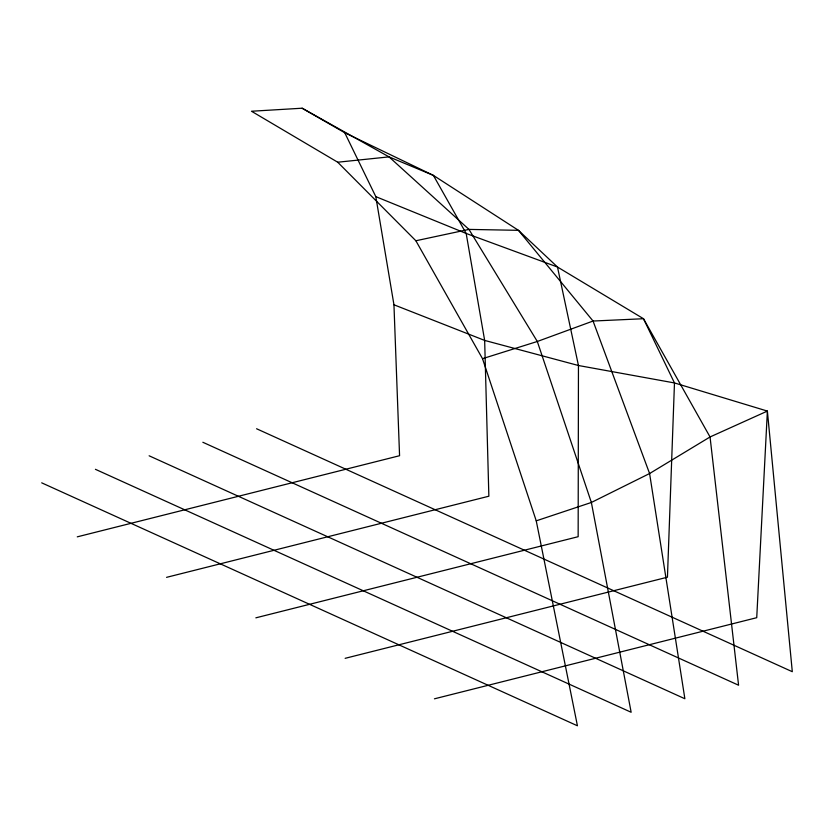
<?xml version="1.0" encoding="UTF-8"?>
<svg xmlns="http://www.w3.org/2000/svg" width="834" height="834" viewBox="0 0 834 834"><rect width="100%" height="100%" fill="white"/><g stroke="black" fill="none" stroke-linecap="round" stroke-linejoin="round"><path stroke-width="1.25" d="M41.7 482.834L577.43 725.788L536.241 520.843L591.369 502.464L649.592 473.535L710.047 436.964L767.384 411.079L792.3 671.704L256.57 428.749M345.14 658.328L667.44 577.201L674.477 382.942L643.494 318.724L557.487 267.026L518.456 230.33L433.388 175.39L389.04 156.875L302.137 108.212L251.493 111.245L337.718 162.223L415.874 240.765L482.521 358.683L537.315 341.481L593.057 321.038L643.494 318.724L710.047 436.964L738.58 685.225L202.85 442.27M77.27 536.846L399.569 455.718L393.95 304.785L375.811 196.636L344.734 132.731L302.137 108.212M166.56 577.347L488.86 496.209L484.658 340.418L466.175 233.457L433.388 175.39L344.734 132.731M255.85 617.838L578.15 536.7L578.452 365.511L557.487 267.026L466.175 233.457L375.811 196.636M434.431 698.819L756.73 617.692L767.384 411.079L674.477 382.942L578.452 365.511L484.658 340.418L393.95 304.785M415.874 240.765L468.958 229.402L518.456 230.33L593.057 321.038L649.592 473.535L684.87 698.746L149.13 455.791M337.718 162.223L389.04 156.875L468.958 229.402L537.315 341.481L591.369 502.464L631.15 712.267L95.42 469.313M482.521 358.683L536.241 520.843"/></g></svg>
